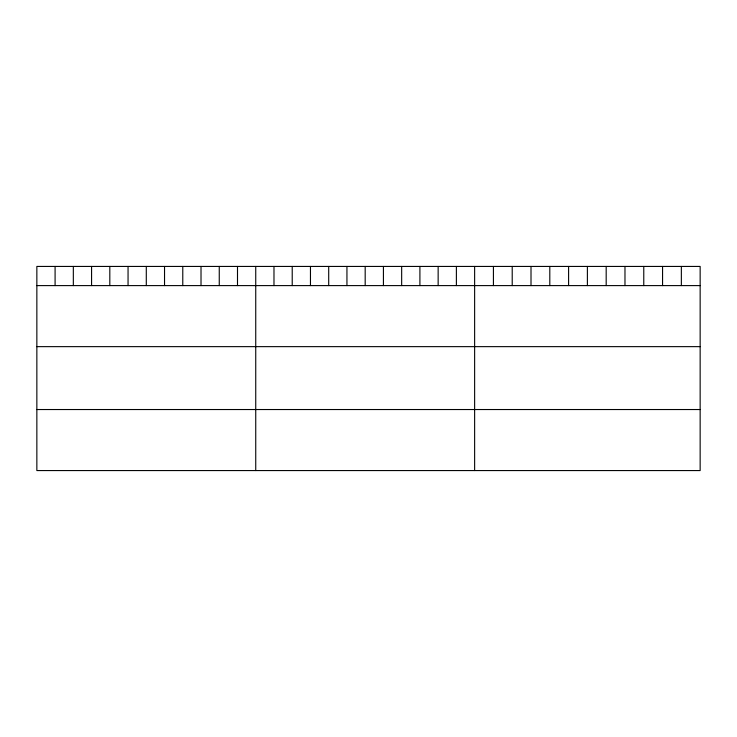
<?xml version="1.0" encoding="UTF-8"?>
<svg xmlns="http://www.w3.org/2000/svg" width="737" height="737" viewBox="0 0 737 737"><rect width="100%" height="100%" fill="white"/><g stroke="black" fill="none" stroke-linecap="round" stroke-linejoin="round"><path stroke-width="1.11" d="M700.15 285.597L700.15 470.565L36.85 470.565L36.85 266.435L700.15 266.435L700.15 285.597L36.85 285.597M36.85 346.639L700.15 346.639M36.85 409.532L700.15 409.532M681.356 266.435L681.356 285.597M662.563 266.435L662.563 285.597M643.769 266.435L643.769 285.597M624.976 266.435L624.976 285.597M606.183 266.435L606.183 285.597M587.389 266.435L587.389 285.597M568.596 266.435L568.596 285.597M549.802 266.435L549.802 285.597M531.009 266.435L531.009 285.597M512.215 266.435L512.215 285.597M493.422 266.435L493.422 285.597M474.628 266.435L474.628 470.565M456.387 266.435L456.387 285.597M438.147 266.435L438.147 285.597M419.906 266.435L419.906 285.597M401.665 266.435L401.665 285.597M383.424 266.435L383.424 285.597M365.183 266.435L365.183 285.597M346.943 266.435L346.943 285.597M328.702 266.435L328.702 285.597M310.461 266.435L310.461 285.597M292.221 266.435L292.221 285.597M273.98 266.435L273.98 285.597M255.739 266.435L255.739 470.565M237.498 266.435L237.498 285.597M219.257 266.435L219.257 285.597M201.017 266.435L201.017 285.597M182.776 266.435L182.776 285.597M164.535 266.435L164.535 285.597M146.294 266.435L146.294 285.597M128.054 266.435L128.054 285.597M109.813 266.435L109.813 285.597M91.572 266.435L91.572 285.597M73.331 266.435L73.331 285.597M55.091 266.435L55.091 285.597"/></g></svg>
